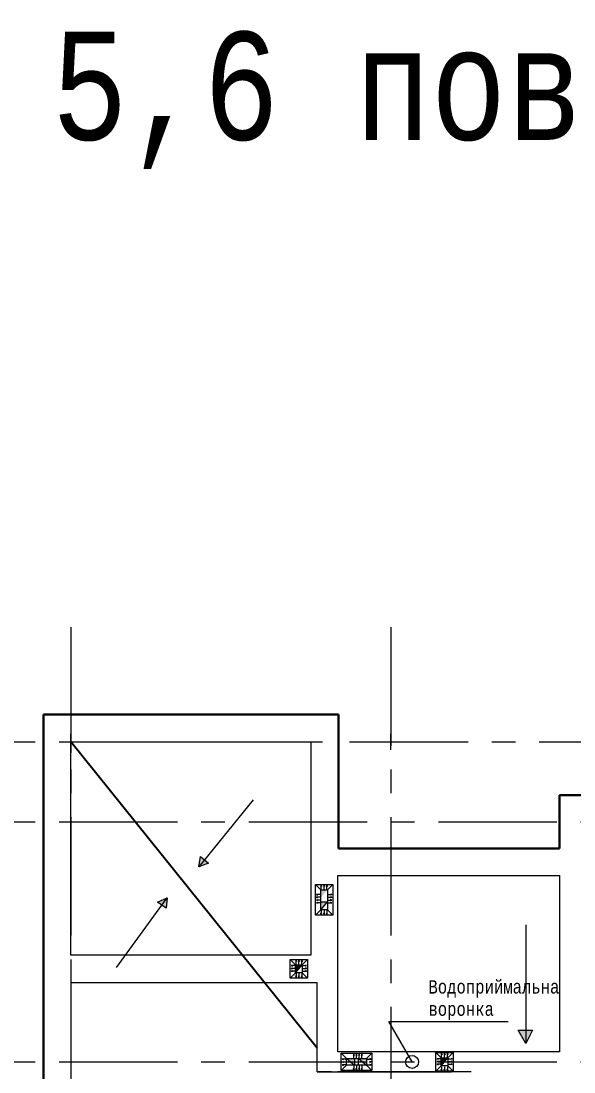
# Model space of a CAD drawing. Header units: millimetres. Extents: x -689206 to 4969298, y -1019800 to 703299.
# Drawn here: x 445349 to 455716, y -55896 to -36200 of the extents above; entities that cross this region are included whole.
import ezdxf

# ---------------------------------------------------------------- set-up
doc = ezdxf.new("R2010")
doc.units = ezdxf.units.MM
doc.linetypes.add('JIS_02_4.0', pattern=[5.5, 4, -1.5])
doc.linetypes.add('осеваяX2', pattern=[101.6, 63.5, -12.7, 12.7, -12.7])
doc.layers.add('кровля', color=211, linetype='Continuous')
doc.layers.add('четотам', color=7, linetype='Continuous')
for name, color, linetype, lineweight in [('РАЗМЕРЫ', 7, 'Continuous', 9), ('сваи', 7, 'JIS_02_4.0', 30), ('стены', 7, 'Continuous', 20)]:
    doc.layers.add(name, color=color, linetype=linetype, lineweight=lineweight)
doc.styles.add('Аннотативный', font='isocteur.ttf', dxfattribs={"width": 0.7, "height": 250})

msp = doc.modelspace()

# ---------------------------------------------------------------- hatches: boundary and pattern name
at = {"layer": 'кровля', "lineweight": 15}
h = msp.add_hatch(color=7, dxfattribs=at)
h.dxf.hatch_style = 1
h.paths.add_polyline_path([(450886, -52572.4), (450909.7, -52580.5), (450909.7, -52572.4)])
h.paths.add_polyline_path([(450886, -52572.4), (450909.7, -52572.4), (450909.7, -52564.2)])
h = msp.add_hatch(color=7, dxfattribs=at)
h.dxf.hatch_style = 1
h.paths.add_polyline_path([(450974.7, -52421.7), (450982.9, -52421.7), (450974.7, -52398.1)])
h.paths.add_polyline_path([(450966.6, -52421.7), (450974.7, -52421.7), (450974.7, -52398.1)])
h = msp.add_hatch(color=7, dxfattribs=at)
h.dxf.hatch_style = 1
h.paths.add_polyline_path([(451030, -52421.7), (451038.1, -52421.7), (451030, -52398.1)])
h.paths.add_polyline_path([(451021.9, -52421.7), (451030, -52421.7), (451030, -52398.1)])
h = msp.add_hatch(color=7, dxfattribs=at)
h.dxf.hatch_style = 1
h.paths.add_polyline_path([(451085.3, -52398.1), (451077.1, -52421.7), (451085.3, -52421.7)])
h.paths.add_polyline_path([(451085.3, -52398.1), (451085.3, -52421.7), (451093.4, -52421.7)])
h = msp.add_hatch(color=7, dxfattribs=at)
h.dxf.hatch_style = 1
h.paths.add_polyline_path([(451150.3, -52572.4), (451150.3, -52580.5), (451174, -52572.4)])
h.paths.add_polyline_path([(451150.3, -52564.2), (451150.3, -52572.4), (451174, -52572.4)])
h = msp.add_hatch(color=7, dxfattribs=at)
h.dxf.hatch_style = 1
h.paths.add_polyline_path([(450886, -52622.2), (450909.7, -52630.3), (450909.7, -52622.2)])
h.paths.add_polyline_path([(450886, -52622.2), (450909.7, -52622.2), (450909.7, -52614)])
h = msp.add_hatch(color=7, dxfattribs=at)
h.dxf.hatch_style = 1
h.paths.add_polyline_path([(450886, -52673.4), (450909.7, -52681.5), (450909.7, -52673.4)])
h.paths.add_polyline_path([(450886, -52673.4), (450909.7, -52673.4), (450909.7, -52665.3)])
h = msp.add_hatch(color=7, dxfattribs=at)
h.dxf.hatch_style = 1
h.paths.add_polyline_path([(450909.7, -52724.7), (450909.7, -52716.5), (450886, -52724.7)])
h.paths.add_polyline_path([(450909.7, -52732.8), (450909.7, -52724.7), (450886, -52724.7)])
h = msp.add_hatch(color=7, dxfattribs=at)
h.dxf.hatch_style = 1
h.paths.add_polyline_path([(451150.3, -52622.2), (451150.3, -52630.3), (451174, -52622.2)])
h.paths.add_polyline_path([(451150.3, -52614), (451150.3, -52622.2), (451174, -52622.2)])
h = msp.add_hatch(color=7, dxfattribs=at)
h.dxf.hatch_style = 1
h.paths.add_polyline_path([(451150.3, -52673.4), (451150.3, -52681.5), (451174, -52673.4)])
h.paths.add_polyline_path([(451150.3, -52665.3), (451150.3, -52673.4), (451174, -52673.4)])
h = msp.add_hatch(color=7, dxfattribs=at)
h.dxf.hatch_style = 1
h.paths.add_polyline_path([(451174, -52724.7), (451150.3, -52716.5), (451150.3, -52724.7)])
h.paths.add_polyline_path([(451174, -52724.7), (451150.3, -52724.7), (451150.3, -52732.8)])
h = msp.add_hatch(color=7, dxfattribs=at)
h.dxf.hatch_style = 1
h.paths.add_polyline_path([(450974.7, -52941.9), (450982.9, -52918.3), (450974.7, -52918.3)])
h.paths.add_polyline_path([(450974.7, -52941.9), (450974.7, -52918.3), (450966.6, -52918.3)])
h = msp.add_hatch(color=7, dxfattribs=at)
h.dxf.hatch_style = 1
h.paths.add_polyline_path([(451030, -52941.9), (451038.1, -52918.3), (451030, -52918.3)])
h.paths.add_polyline_path([(451030, -52941.9), (451030, -52918.3), (451021.9, -52918.3)])
h = msp.add_hatch(color=7, dxfattribs=at)
h.dxf.hatch_style = 1
h.paths.add_polyline_path([(451085.3, -52918.3), (451077.1, -52918.3), (451085.3, -52941.9)])
h.paths.add_polyline_path([(451093.4, -52918.3), (451085.3, -52918.3), (451085.3, -52941.9)])
at = {"layer": 'кровля', "lineweight": 15, "true_color": 0x000000}
h = msp.add_hatch(color=18, dxfattribs=at)
h.dxf.hatch_style = 1
h.paths.add_polyline_path([(450416, -53902.2), (450439.7, -53910.4), (450439.7, -53902.2)])
h.paths.add_polyline_path([(450416, -53902.2), (450439.7, -53902.2), (450439.7, -53894.1)])
h = msp.add_hatch(color=18, dxfattribs=at)
h.dxf.hatch_style = 1
h.paths.add_polyline_path([(450416, -53953.5), (450439.7, -53961.6), (450439.7, -53953.5)])
h.paths.add_polyline_path([(450416, -53953.5), (450439.7, -53953.5), (450439.7, -53945.3)])
h = msp.add_hatch(color=18, dxfattribs=at)
h.dxf.hatch_style = 1
h.paths.add_polyline_path([(450504.7, -53826.5), (450512.9, -53826.5), (450504.7, -53802.8)])
h.paths.add_polyline_path([(450496.6, -53826.5), (450504.7, -53826.5), (450504.7, -53802.8)])
h = msp.add_hatch(color=18, dxfattribs=at)
h.dxf.hatch_style = 1
h.paths.add_polyline_path([(450560, -53826.5), (450568.1, -53826.5), (450560, -53802.8)])
h.paths.add_polyline_path([(450551.9, -53826.5), (450560, -53826.5), (450560, -53802.8)])
h = msp.add_hatch(color=18, dxfattribs=at)
h.dxf.hatch_style = 1
h.paths.add_polyline_path([(450615.3, -53802.8), (450607.1, -53826.5), (450615.3, -53826.5)])
h.paths.add_polyline_path([(450615.3, -53802.8), (450615.3, -53826.5), (450623.4, -53826.5)])
h = msp.add_hatch(color=18, dxfattribs=at)
h.dxf.hatch_style = 1
h.paths.add_polyline_path([(450680.3, -53902.2), (450680.3, -53910.4), (450704, -53902.2)])
h.paths.add_polyline_path([(450680.3, -53894.1), (450680.3, -53902.2), (450704, -53902.2)])
h = msp.add_hatch(color=18, dxfattribs=at)
h.dxf.hatch_style = 1
h.paths.add_polyline_path([(450680.3, -53953.5), (450680.3, -53961.6), (450704, -53953.5)])
h.paths.add_polyline_path([(450680.3, -53945.3), (450680.3, -53953.5), (450704, -53953.5)])
h = msp.add_hatch(color=18, dxfattribs=at)
h.dxf.hatch_style = 1
h.paths.add_polyline_path([(450439.7, -54004.7), (450439.7, -53996.6), (450416, -54004.7)])
h.paths.add_polyline_path([(450439.7, -54012.9), (450439.7, -54004.7), (450416, -54004.7)])
h = msp.add_hatch(color=18, dxfattribs=at)
h.dxf.hatch_style = 1
h.paths.add_polyline_path([(450504.7, -54120.5), (450512.9, -54096.9), (450504.7, -54096.9)])
h.paths.add_polyline_path([(450504.7, -54120.5), (450504.7, -54096.9), (450496.6, -54096.9)])
h = msp.add_hatch(color=18, dxfattribs=at)
h.dxf.hatch_style = 1
h.paths.add_polyline_path([(450560, -54120.5), (450568.1, -54096.9), (450560, -54096.9)])
h.paths.add_polyline_path([(450560, -54120.5), (450560, -54096.9), (450551.9, -54096.9)])
h = msp.add_hatch(color=18, dxfattribs=at)
h.dxf.hatch_style = 1
h.paths.add_polyline_path([(450615.3, -54096.9), (450607.1, -54096.9), (450615.3, -54120.5)])
h.paths.add_polyline_path([(450623.4, -54096.9), (450615.3, -54096.9), (450615.3, -54120.5)])
h = msp.add_hatch(color=18, dxfattribs=at)
h.dxf.hatch_style = 1
h.paths.add_polyline_path([(450704, -54004.7), (450680.3, -53996.6), (450680.3, -54004.7)])
h.paths.add_polyline_path([(450704, -54004.7), (450680.3, -54004.7), (450680.3, -54012.9)])
at = {"layer": 'кровля', "lineweight": 15}
h = msp.add_hatch(color=7, dxfattribs=at)
h.dxf.hatch_style = 1
h.paths.add_polyline_path([(451368.1, -55652.5), (451391.7, -55660.6), (451391.7, -55652.5)])
h.paths.add_polyline_path([(451368.1, -55652.5), (451391.7, -55652.5), (451391.7, -55644.3)])
h = msp.add_hatch(color=7, dxfattribs=at)
h.dxf.hatch_style = 1
h.paths.add_polyline_path([(451368.1, -55707.8), (451391.7, -55715.9), (451391.7, -55707.8)])
h.paths.add_polyline_path([(451368.1, -55707.8), (451391.7, -55707.8), (451391.7, -55699.6)])
h = msp.add_hatch(color=7, dxfattribs=at)
h.dxf.hatch_style = 1
h.paths.add_polyline_path([(451585.3, -55587.4), (451593.5, -55587.4), (451585.3, -55563.8)])
h.paths.add_polyline_path([(451577.2, -55587.4), (451585.3, -55587.4), (451585.3, -55563.8)])
h = msp.add_hatch(color=7, dxfattribs=at)
h.dxf.hatch_style = 1
h.paths.add_polyline_path([(451636.6, -55563.8), (451628.5, -55587.4), (451636.6, -55587.4)])
h.paths.add_polyline_path([(451636.6, -55563.8), (451636.6, -55587.4), (451644.7, -55587.4)])
h = msp.add_hatch(color=7, dxfattribs=at)
h.dxf.hatch_style = 1
h.paths.add_polyline_path([(451687.8, -55563.8), (451679.7, -55587.4), (451687.8, -55587.4)])
h.paths.add_polyline_path([(451687.8, -55563.8), (451687.8, -55587.4), (451696, -55587.4)])
h = msp.add_hatch(color=7, dxfattribs=at)
h.dxf.hatch_style = 1
h.paths.add_polyline_path([(451737.6, -55563.8), (451729.5, -55587.4), (451737.6, -55587.4)])
h.paths.add_polyline_path([(451737.6, -55563.8), (451737.6, -55587.4), (451745.8, -55587.4)])
h = msp.add_hatch(color=7, dxfattribs=at)
h.dxf.hatch_style = 1
h.paths.add_polyline_path([(451888.3, -55652.5), (451888.3, -55660.6), (451911.9, -55652.5)])
h.paths.add_polyline_path([(451888.3, -55644.3), (451888.3, -55652.5), (451911.9, -55652.5)])
h = msp.add_hatch(color=7, dxfattribs=at)
h.dxf.hatch_style = 1
h.paths.add_polyline_path([(451888.3, -55707.8), (451888.3, -55715.9), (451911.9, -55707.8)])
h.paths.add_polyline_path([(451888.3, -55699.6), (451888.3, -55707.8), (451911.9, -55707.8)])
at = {"layer": 'кровля', "lineweight": 15, "true_color": 0x000000}
h = msp.add_hatch(color=18, dxfattribs=at)
h.dxf.hatch_style = 1
h.paths.add_polyline_path([(453146, -55648.3), (453169.7, -55656.5), (453169.7, -55648.3)])
h.paths.add_polyline_path([(453146, -55648.3), (453169.7, -55648.3), (453169.7, -55640.2)])
h = msp.add_hatch(color=18, dxfattribs=at)
h.dxf.hatch_style = 1
h.paths.add_polyline_path([(453146, -55699.6), (453169.7, -55707.7), (453169.7, -55699.6)])
h.paths.add_polyline_path([(453146, -55699.6), (453169.7, -55699.6), (453169.7, -55691.4)])
h = msp.add_hatch(color=18, dxfattribs=at)
h.dxf.hatch_style = 1
h.paths.add_polyline_path([(453234.7, -55572.6), (453242.9, -55572.6), (453234.7, -55548.9)])
h.paths.add_polyline_path([(453226.6, -55572.6), (453234.7, -55572.6), (453234.7, -55548.9)])
h = msp.add_hatch(color=18, dxfattribs=at)
h.dxf.hatch_style = 1
h.paths.add_polyline_path([(453290, -55572.6), (453298.1, -55572.6), (453290, -55548.9)])
h.paths.add_polyline_path([(453281.9, -55572.6), (453290, -55572.6), (453290, -55548.9)])
h = msp.add_hatch(color=18, dxfattribs=at)
h.dxf.hatch_style = 1
h.paths.add_polyline_path([(453345.3, -55548.9), (453337.1, -55572.6), (453345.3, -55572.6)])
h.paths.add_polyline_path([(453345.3, -55548.9), (453345.3, -55572.6), (453353.4, -55572.6)])
h = msp.add_hatch(color=18, dxfattribs=at)
h.dxf.hatch_style = 1
h.paths.add_polyline_path([(453410.3, -55648.3), (453410.3, -55656.5), (453434, -55648.3)])
h.paths.add_polyline_path([(453410.3, -55640.2), (453410.3, -55648.3), (453434, -55648.3)])
h = msp.add_hatch(color=18, dxfattribs=at)
h.dxf.hatch_style = 1
h.paths.add_polyline_path([(453410.3, -55699.6), (453410.3, -55707.7), (453434, -55699.6)])
h.paths.add_polyline_path([(453410.3, -55691.4), (453410.3, -55699.6), (453434, -55699.6)])
at = {"layer": 'кровля', "lineweight": 15}
h = msp.add_hatch(color=7, dxfattribs=at)
h.dxf.hatch_style = 1
h.paths.add_polyline_path([(451391.7, -55763.1), (451391.7, -55754.9), (451368.1, -55763.1)])
h.paths.add_polyline_path([(451391.7, -55771.2), (451391.7, -55763.1), (451368.1, -55763.1)])
h = msp.add_hatch(color=7, dxfattribs=at)
h.dxf.hatch_style = 1
h.paths.add_polyline_path([(451585.3, -55851.7), (451593.5, -55828.1), (451585.3, -55828.1)])
h.paths.add_polyline_path([(451585.3, -55851.7), (451585.3, -55828.1), (451577.2, -55828.1)])
h = msp.add_hatch(color=7, dxfattribs=at)
h.dxf.hatch_style = 1
h.paths.add_polyline_path([(451636.6, -55828.1), (451628.5, -55828.1), (451636.6, -55851.7)])
h.paths.add_polyline_path([(451644.7, -55828.1), (451636.6, -55828.1), (451636.6, -55851.7)])
h = msp.add_hatch(color=7, dxfattribs=at)
h.dxf.hatch_style = 1
h.paths.add_polyline_path([(451687.8, -55828.1), (451679.7, -55828.1), (451687.8, -55851.7)])
h.paths.add_polyline_path([(451696, -55828.1), (451687.8, -55828.1), (451687.8, -55851.7)])
h = msp.add_hatch(color=7, dxfattribs=at)
h.dxf.hatch_style = 1
h.paths.add_polyline_path([(451737.6, -55828.1), (451729.5, -55828.1), (451737.6, -55851.7)])
h.paths.add_polyline_path([(451745.8, -55828.1), (451737.6, -55828.1), (451737.6, -55851.7)])
h = msp.add_hatch(color=7, dxfattribs=at)
h.dxf.hatch_style = 1
h.paths.add_polyline_path([(451911.9, -55763.1), (451888.3, -55754.9), (451888.3, -55763.1)])
h.paths.add_polyline_path([(451911.9, -55763.1), (451888.3, -55763.1), (451888.3, -55771.2)])
at = {"layer": 'кровля', "lineweight": 15, "true_color": 0x000000}
h = msp.add_hatch(color=18, dxfattribs=at)
h.dxf.hatch_style = 1
h.paths.add_polyline_path([(453169.7, -55750.8), (453169.7, -55742.7), (453146, -55750.8)])
h.paths.add_polyline_path([(453169.7, -55759), (453169.7, -55750.8), (453146, -55750.8)])
h = msp.add_hatch(color=18, dxfattribs=at)
h.dxf.hatch_style = 1
h.paths.add_polyline_path([(453234.7, -55866.6), (453242.9, -55843), (453234.7, -55843)])
h.paths.add_polyline_path([(453234.7, -55866.6), (453234.7, -55843), (453226.6, -55843)])
h = msp.add_hatch(color=18, dxfattribs=at)
h.dxf.hatch_style = 1
h.paths.add_polyline_path([(453290, -55866.6), (453298.1, -55843), (453290, -55843)])
h.paths.add_polyline_path([(453290, -55866.6), (453290, -55843), (453281.9, -55843)])
h = msp.add_hatch(color=18, dxfattribs=at)
h.dxf.hatch_style = 1
h.paths.add_polyline_path([(453345.3, -55843), (453337.1, -55843), (453345.3, -55866.6)])
h.paths.add_polyline_path([(453353.4, -55843), (453345.3, -55843), (453345.3, -55866.6)])
h = msp.add_hatch(color=18, dxfattribs=at)
h.dxf.hatch_style = 1
h.paths.add_polyline_path([(453434, -55750.8), (453410.3, -55742.7), (453410.3, -55750.8)])
h.paths.add_polyline_path([(453434, -55750.8), (453410.3, -55750.8), (453410.3, -55759)])
at = {"layer": 'РАЗМЕРЫ', "lineweight": 20, "ltscale": 150}
h = msp.add_hatch(color=256, dxfattribs=at)
h.dxf.hatch_style = 1
h.paths.add_polyline_path([(451092.5, -52483.1), (450967.5, -52483.1), (450967.5, -52633.1)])
h.paths.add_polyline_path([(451092.5, -52706.9), (450967.5, -52706.9), (450967.5, -52856.9)])
h = msp.add_hatch(color=256, dxfattribs=at)
h.dxf.hatch_style = 1
h.paths.add_polyline_path([(450622.5, -53886.7), (450497.5, -53886.7), (450497.5, -54036.7)])
h = msp.add_hatch(color=256, dxfattribs=at)
h.dxf.hatch_style = 1
h.paths.add_polyline_path([(451826.9, -55770.3), (451826.9, -55645.3), (451676.9, -55645.3)])
h.paths.add_polyline_path([(451603.1, -55770.3), (451603.1, -55645.3), (451453.1, -55645.3)])
h = msp.add_hatch(color=256, dxfattribs=at)
h.dxf.hatch_style = 1
h.paths.add_polyline_path([(453352.5, -55632.8), (453227.5, -55632.8), (453227.5, -55782.8)])
at = {"layer": 'сваи', "linetype": 'ByBlock', "lineweight": 20, "ltscale": 35}
h = msp.add_hatch(color=256, dxfattribs=at)
h.dxf.hatch_style = 1
h.paths.add_polyline_path([(469973.5, -51979.7), (469896, -52043.1), (470080, -52110)])
h.paths.add_polyline_path([(470048.8, -51918.2), (469973.5, -51979.7), (470080, -52110)])
h.paths.add_polyline_path([(470710.9, -52781), (470710.9, -52975.3), (470795.1, -52926.7)])
h.paths.add_polyline_path([(470881.8, -52876.6), (470710.9, -52781), (470795.1, -52926.7)])
h.paths.add_polyline_path([(463730, -56080), (463730, -56329), (463873.7, -56329)])
h.paths.add_polyline_path([(463730, -56080), (463600, -56329), (463730, -56329)])
h.paths.add_polyline_path([(463730, -55111), (463586.3, -55111), (463730, -55360)])
h.paths.add_polyline_path([(463860, -55111), (463730, -55111), (463730, -55360)])
h.paths.add_polyline_path([(460090, -55061), (459960, -55061), (459960, -55310)])
h.paths.add_polyline_path([(459960, -55061), (459816.3, -55061), (459960, -55310)])
h.paths.add_polyline_path([(459960, -56080), (459830, -56329), (459960, -56329)])
h.paths.add_polyline_path([(459960, -56080), (459960, -56329), (460103.7, -56329)])
h.paths.add_polyline_path([(454800, -56080), (454800, -56329), (454943.7, -56329)])
h.paths.add_polyline_path([(454800, -56080), (454670, -56329), (454800, -56329)])
h.paths.add_polyline_path([(454810, -55111), (454666.3, -55111), (454810, -55360)])
h.paths.add_polyline_path([(454940, -55111), (454810, -55111), (454810, -55360)])
h.paths.add_polyline_path([(448090.4, -52634), (447910.3, -52710.9), (447991.2, -52769.9)])
h.paths.add_polyline_path([(448090.4, -52634), (447991.2, -52769.9), (448069.7, -52827.2)])
h.paths.add_polyline_path([(448711.3, -51856.5), (448680.1, -52048.2), (448786.6, -51917.9)])
h.paths.add_polyline_path([(448786.6, -51917.9), (448680.1, -52048.2), (448864.1, -51981.3)])

# ---------------------------------------------------------------- linework, layer by layer
at = {"layer": 'кровля', "color": 7, "lineweight": 15}
for p, q in [((450967.5, -52483.1), (450867.5, -52383.1)), ((451092.5, -52483.1), (451192.5, -52383.1)), ((450886, -52572.4), (450909.7, -52564.2)), ((450956, -52572.4), (450886, -52572.4)), ((450886, -52572.4), (450909.7, -52580.5)), ((450909.7, -52564.2), (450909.7, -52572.4)), ((450909.7, -52580.5), (450909.7, -52572.4)), ((450974.7, -52398.1), (450966.6, -52421.7)), ((450966.6, -52421.7), (450974.7, -52421.7)), ((450974.7, -52468.1), (450974.7, -52398.1)), ((450974.7, -52398.1), (450982.9, -52421.7)), ((450982.9, -52421.7), (450974.7, -52421.7)), ((451030, -52398.1), (451021.9, -52421.7)), ((451021.9, -52421.7), (451030, -52421.7)), ((451030, -52468.1), (451030, -52398.1)), ((451030, -52398.1), (451038.1, -52421.7)), ((451038.1, -52421.7), (451030, -52421.7)), ((451085.3, -52398.1), (451077.1, -52421.7)), ((451077.1, -52421.7), (451085.3, -52421.7)), ((451085.3, -52468.1), (451085.3, -52398.1)), ((451085.3, -52398.1), (451093.4, -52421.7)), ((451093.4, -52421.7), (451085.3, -52421.7)), ((451104, -52572.4), (451174, -52572.4)), ((451174, -52572.4), (451150.3, -52564.2)), ((451150.3, -52564.2), (451150.3, -52572.4)), ((451174, -52572.4), (451150.3, -52580.5)), ((451150.3, -52580.5), (451150.3, -52572.4)), ((450886, -52622.2), (450909.7, -52614)), ((450956, -52622.2), (450886, -52622.2)), ((450886, -52622.2), (450909.7, -52630.3)), ((450886, -52673.4), (450909.7, -52665.3)), ((450956, -52673.4), (450886, -52673.4)), ((450886, -52673.4), (450909.7, -52681.5)), ((450886, -52724.7), (450909.7, -52716.5)), ((450956, -52724.7), (450886, -52724.7)), ((450886, -52724.7), (450909.7, -52732.8)), ((450909.7, -52614), (450909.7, -52622.2)), ((450909.7, -52630.3), (450909.7, -52622.2)), ((450909.7, -52665.3), (450909.7, -52673.4)), ((450909.7, -52681.5), (450909.7, -52673.4)), ((450909.7, -52716.5), (450909.7, -52724.7)), ((450909.7, -52732.8), (450909.7, -52724.7)), ((451104, -52622.2), (451174, -52622.2)), ((451104, -52673.4), (451174, -52673.4)), ((451104, -52724.7), (451174, -52724.7)), ((451174, -52622.2), (451150.3, -52614)), ((451150.3, -52614), (451150.3, -52622.2)), ((451174, -52622.2), (451150.3, -52630.3)), ((451150.3, -52630.3), (451150.3, -52622.2)), ((451174, -52673.4), (451150.3, -52665.3)), ((451150.3, -52665.3), (451150.3, -52673.4)), ((451174, -52673.4), (451150.3, -52681.5)), ((451150.3, -52681.5), (451150.3, -52673.4)), ((451174, -52724.7), (451150.3, -52716.5)), ((451150.3, -52716.5), (451150.3, -52724.7)), ((451174, -52724.7), (451150.3, -52732.8)), ((451150.3, -52732.8), (451150.3, -52724.7)), ((450967.5, -52856.9), (450867.5, -52956.9)), ((450974.7, -52941.9), (450966.6, -52918.3)), ((450966.6, -52918.3), (450974.7, -52918.3)), ((450974.7, -52871.9), (450974.7, -52941.9)), ((450974.7, -52941.9), (450982.9, -52918.3)), ((450982.9, -52918.3), (450974.7, -52918.3)), ((451030, -52941.9), (451021.9, -52918.3)), ((451021.9, -52918.3), (451030, -52918.3)), ((451030, -52871.9), (451030, -52941.9)), ((451030, -52941.9), (451038.1, -52918.3)), ((451038.1, -52918.3), (451030, -52918.3)), ((451085.3, -52941.9), (451077.1, -52918.3)), ((451077.1, -52918.3), (451085.3, -52918.3)), ((451085.3, -52871.9), (451085.3, -52941.9)), ((451085.3, -52941.9), (451093.4, -52918.3)), ((451093.4, -52918.3), (451085.3, -52918.3)), ((451092.5, -52856.9), (451192.5, -52956.9)), ((451453.1, -55645.3), (451353.1, -55545.3)), ((451368.1, -55652.5), (451391.7, -55644.3)), ((451438.1, -55652.5), (451368.1, -55652.5)), ((451368.1, -55652.5), (451391.7, -55660.6)), ((451368.1, -55707.8), (451391.7, -55699.6)), ((451368.1, -55707.8), (451391.7, -55715.9)), ((451391.7, -55644.3), (451391.7, -55652.5)), ((451391.7, -55660.6), (451391.7, -55652.5)), ((451391.7, -55699.6), (451391.7, -55707.8)), ((451391.7, -55715.9), (451391.7, -55707.8)), ((451585.3, -55563.8), (451577.2, -55587.4)), ((451577.2, -55587.4), (451585.3, -55587.4)), ((451585.3, -55633.8), (451585.3, -55563.8)), ((451585.3, -55563.8), (451593.5, -55587.4)), ((451593.5, -55587.4), (451585.3, -55587.4)), ((451636.6, -55563.8), (451628.5, -55587.4)), ((451628.5, -55587.4), (451636.6, -55587.4)), ((451636.6, -55633.8), (451636.6, -55563.8)), ((451636.6, -55563.8), (451644.7, -55587.4)), ((451644.7, -55587.4), (451636.6, -55587.4)), ((451687.8, -55563.8), (451679.7, -55587.4)), ((451679.7, -55587.4), (451687.8, -55587.4)), ((451687.8, -55633.8), (451687.8, -55563.8)), ((451687.8, -55563.8), (451696, -55587.4)), ((451696, -55587.4), (451687.8, -55587.4)), ((451737.6, -55563.8), (451729.5, -55587.4)), ((451729.5, -55587.4), (451737.6, -55587.4)), ((451737.6, -55633.8), (451737.6, -55563.8)), ((451737.6, -55563.8), (451745.8, -55587.4)), ((451745.8, -55587.4), (451737.6, -55587.4)), ((451826.9, -55645.3), (451926.9, -55545.3)), ((451841.9, -55652.5), (451911.9, -55652.5)), ((451911.9, -55652.5), (451888.3, -55644.3)), ((451888.3, -55644.3), (451888.3, -55652.5)), ((451911.9, -55652.5), (451888.3, -55660.6)), ((451888.3, -55660.6), (451888.3, -55652.5)), ((451911.9, -55707.8), (451888.3, -55699.6)), ((451888.3, -55699.6), (451888.3, -55707.8)), ((451911.9, -55707.8), (451888.3, -55715.9)), ((451888.3, -55715.9), (451888.3, -55707.8)), ((451453.1, -55770.3), (451353.1, -55870.3)), ((451368.1, -55763.1), (451391.7, -55754.9)), ((451438.1, -55763.1), (451368.1, -55763.1)), ((451368.1, -55763.1), (451391.7, -55771.2)), ((451391.7, -55754.9), (451391.7, -55763.1)), ((451391.7, -55771.2), (451391.7, -55763.1)), ((451585.3, -55851.7), (451577.2, -55828.1)), ((451577.2, -55828.1), (451585.3, -55828.1)), ((451585.3, -55781.7), (451585.3, -55851.7)), ((451585.3, -55851.7), (451593.5, -55828.1)), ((451593.5, -55828.1), (451585.3, -55828.1)), ((451636.6, -55851.7), (451628.5, -55828.1)), ((451628.5, -55828.1), (451636.6, -55828.1)), ((451636.6, -55781.7), (451636.6, -55851.7)), ((451636.6, -55851.7), (451644.7, -55828.1)), ((451644.7, -55828.1), (451636.6, -55828.1)), ((451687.8, -55851.7), (451679.7, -55828.1)), ((451679.7, -55828.1), (451687.8, -55828.1)), ((451687.8, -55781.7), (451687.8, -55851.7)), ((451687.8, -55851.7), (451696, -55828.1)), ((451696, -55828.1), (451687.8, -55828.1)), ((451737.6, -55851.7), (451729.5, -55828.1)), ((451729.5, -55828.1), (451737.6, -55828.1)), ((451737.6, -55781.7), (451737.6, -55851.7)), ((451737.6, -55851.7), (451745.8, -55828.1)), ((451745.8, -55828.1), (451737.6, -55828.1)), ((451826.9, -55770.3), (451926.9, -55870.3)), ((451841.9, -55763.1), (451911.9, -55763.1)), ((451911.9, -55763.1), (451888.3, -55754.9)), ((451888.3, -55754.9), (451888.3, -55763.1)), ((451911.9, -55763.1), (451888.3, -55771.2)), ((451888.3, -55771.2), (451888.3, -55763.1))]:
    msp.add_line(p, q, dxfattribs=at)
at = {"layer": 'кровля', "color": 18, "lineweight": 15, "true_color": 0x000000}
for p, q in [((450497.5, -53886.7), (450397.5, -53786.7)), ((450416, -53902.2), (450439.7, -53894.1)), ((450486, -53902.2), (450416, -53902.2)), ((450416, -53902.2), (450439.7, -53910.4)), ((450416, -53953.5), (450439.7, -53945.3)), ((450486, -53953.5), (450416, -53953.5)), ((450416, -53953.5), (450439.7, -53961.6)), ((450439.7, -53894.1), (450439.7, -53902.2)), ((450439.7, -53910.4), (450439.7, -53902.2)), ((450439.7, -53945.3), (450439.7, -53953.5)), ((450439.7, -53961.6), (450439.7, -53953.5)), ((450504.7, -53802.8), (450496.6, -53826.5)), ((450496.6, -53826.5), (450504.7, -53826.5)), ((450504.7, -53872.8), (450504.7, -53802.8)), ((450504.7, -53802.8), (450512.9, -53826.5)), ((450512.9, -53826.5), (450504.7, -53826.5)), ((450560, -53802.8), (450551.9, -53826.5)), ((450551.9, -53826.5), (450560, -53826.5)), ((450560, -53872.8), (450560, -53802.8)), ((450560, -53802.8), (450568.1, -53826.5)), ((450568.1, -53826.5), (450560, -53826.5)), ((450615.3, -53802.8), (450607.1, -53826.5)), ((450607.1, -53826.5), (450615.3, -53826.5)), ((450615.3, -53872.8), (450615.3, -53802.8)), ((450615.3, -53802.8), (450623.4, -53826.5)), ((450623.4, -53826.5), (450615.3, -53826.5)), ((450622.5, -53886.7), (450722.5, -53786.7)), ((450634, -53902.2), (450704, -53902.2)), ((450634, -53953.5), (450704, -53953.5)), ((450704, -53902.2), (450680.3, -53894.1)), ((450680.3, -53894.1), (450680.3, -53902.2)), ((450704, -53902.2), (450680.3, -53910.4)), ((450680.3, -53910.4), (450680.3, -53902.2)), ((450704, -53953.5), (450680.3, -53945.3)), ((450680.3, -53945.3), (450680.3, -53953.5)), ((450704, -53953.5), (450680.3, -53961.6)), ((450680.3, -53961.6), (450680.3, -53953.5)), ((450497.5, -54036.7), (450397.5, -54136.7)), ((450416, -54004.7), (450439.7, -53996.6)), ((450486, -54004.7), (450416, -54004.7)), ((450416, -54004.7), (450439.7, -54012.9)), ((450439.7, -53996.6), (450439.7, -54004.7)), ((450439.7, -54012.9), (450439.7, -54004.7)), ((450504.7, -54120.5), (450496.6, -54096.9)), ((450496.6, -54096.9), (450504.7, -54096.9)), ((450504.7, -54050.5), (450504.7, -54120.5)), ((450504.7, -54120.5), (450512.9, -54096.9)), ((450512.9, -54096.9), (450504.7, -54096.9)), ((450560, -54120.5), (450551.9, -54096.9)), ((450551.9, -54096.9), (450560, -54096.9)), ((450560, -54050.5), (450560, -54120.5)), ((450560, -54120.5), (450568.1, -54096.9)), ((450568.1, -54096.9), (450560, -54096.9)), ((450615.3, -54120.5), (450607.1, -54096.9)), ((450607.1, -54096.9), (450615.3, -54096.9)), ((450615.3, -54050.5), (450615.3, -54120.5)), ((450615.3, -54120.5), (450623.4, -54096.9)), ((450623.4, -54096.9), (450615.3, -54096.9)), ((450622.5, -54036.7), (450722.5, -54136.7)), ((450634, -54004.7), (450704, -54004.7)), ((450704, -54004.7), (450680.3, -53996.6)), ((450680.3, -53996.6), (450680.3, -54004.7)), ((450704, -54004.7), (450680.3, -54012.9)), ((450680.3, -54012.9), (450680.3, -54004.7)), ((453227.5, -55632.8), (453127.5, -55532.8)), ((453352.5, -55632.8), (453452.5, -55532.8)), ((453146, -55648.3), (453169.7, -55640.2)), ((453216, -55648.3), (453146, -55648.3)), ((453146, -55648.3), (453169.7, -55656.5)), ((453146, -55699.6), (453169.7, -55691.4)), ((453216, -55699.6), (453146, -55699.6)), ((453146, -55699.6), (453169.7, -55707.7)), ((453169.7, -55640.2), (453169.7, -55648.3)), ((453169.7, -55656.5), (453169.7, -55648.3)), ((453169.7, -55691.4), (453169.7, -55699.6)), ((453169.7, -55707.7), (453169.7, -55699.6)), ((453234.7, -55548.9), (453226.6, -55572.6)), ((453226.6, -55572.6), (453234.7, -55572.6)), ((453234.7, -55618.9), (453234.7, -55548.9)), ((453234.7, -55548.9), (453242.9, -55572.6)), ((453242.9, -55572.6), (453234.7, -55572.6)), ((453290, -55548.9), (453281.9, -55572.6)), ((453281.9, -55572.6), (453290, -55572.6)), ((453290, -55618.9), (453290, -55548.9)), ((453290, -55548.9), (453298.1, -55572.6)), ((453298.1, -55572.6), (453290, -55572.6)), ((453345.3, -55548.9), (453337.1, -55572.6)), ((453337.1, -55572.6), (453345.3, -55572.6)), ((453345.3, -55618.9), (453345.3, -55548.9)), ((453345.3, -55548.9), (453353.4, -55572.6)), ((453353.4, -55572.6), (453345.3, -55572.6)), ((453364, -55648.3), (453434, -55648.3)), ((453364, -55699.6), (453434, -55699.6)), ((453434, -55648.3), (453410.3, -55640.2)), ((453410.3, -55640.2), (453410.3, -55648.3)), ((453434, -55648.3), (453410.3, -55656.5)), ((453410.3, -55656.5), (453410.3, -55648.3)), ((453434, -55699.6), (453410.3, -55691.4)), ((453410.3, -55691.4), (453410.3, -55699.6)), ((453434, -55699.6), (453410.3, -55707.7)), ((453410.3, -55707.7), (453410.3, -55699.6)), ((453227.5, -55782.8), (453127.5, -55882.8)), ((453146, -55750.8), (453169.7, -55742.7)), ((453216, -55750.8), (453146, -55750.8)), ((453146, -55750.8), (453169.7, -55759)), ((453169.7, -55742.7), (453169.7, -55750.8)), ((453169.7, -55759), (453169.7, -55750.8)), ((453234.7, -55866.6), (453226.6, -55843)), ((453226.6, -55843), (453234.7, -55843)), ((453234.7, -55796.6), (453234.7, -55866.6)), ((453234.7, -55866.6), (453242.9, -55843)), ((453242.9, -55843), (453234.7, -55843)), ((453290, -55866.6), (453281.9, -55843)), ((453281.9, -55843), (453290, -55843)), ((453290, -55796.6), (453290, -55866.6)), ((453290, -55866.6), (453298.1, -55843)), ((453298.1, -55843), (453290, -55843)), ((453345.3, -55866.6), (453337.1, -55843)), ((453337.1, -55843), (453345.3, -55843)), ((453345.3, -55796.6), (453345.3, -55866.6)), ((453345.3, -55866.6), (453353.4, -55843)), ((453353.4, -55843), (453345.3, -55843)), ((453352.5, -55782.8), (453452.5, -55882.8)), ((453364, -55750.8), (453434, -55750.8)), ((453434, -55750.8), (453410.3, -55742.7)), ((453410.3, -55742.7), (453410.3, -55750.8)), ((453434, -55750.8), (453410.3, -55759)), ((453410.3, -55759), (453410.3, -55750.8))]:
    msp.add_line(p, q, dxfattribs=at)
at = {"layer": 'кровля', "color": 7, "lineweight": 15}
for points in [[(450867.5, -52383.1), (451192.5, -52383.1), (451192.5, -52956.9), (450867.5, -52956.9)], [(450967.5, -52483.1), (451092.5, -52483.1), (451092.5, -52856.9), (450967.5, -52856.9)], [(451926.9, -55545.3), (451926.9, -55870.3), (451353.1, -55870.3), (451353.1, -55545.3)], [(451826.9, -55645.3), (451826.9, -55770.3), (451453.1, -55770.3), (451453.1, -55645.3)]]:
    msp.add_lwpolyline(points, close=True, dxfattribs=at)
at = {"layer": 'кровля', "color": 18, "lineweight": 15, "true_color": 0x000000}
for points in [[(450397.5, -53786.7), (450722.5, -53786.7), (450722.5, -54136.7), (450397.5, -54136.7)], [(450497.5, -53886.7), (450622.5, -53886.7), (450622.5, -54036.7), (450497.5, -54036.7)], [(453127.5, -55532.8), (453452.5, -55532.8), (453452.5, -55882.8), (453127.5, -55882.8)], [(453227.5, -55632.8), (453352.5, -55632.8), (453352.5, -55782.8), (453227.5, -55782.8)]]:
    msp.add_lwpolyline(points, close=True, dxfattribs=at)
at = {"layer": 'РАЗМЕРЫ', "linetype": 'ByBlock', "lineweight": 20}
msp.add_line((446281.1, -49705.8), (450781.1, -49705.8), dxfattribs=at)
at = {"layer": 'РАЗМЕРЫ', "lineweight": 25, "ltscale": 150}
msp.add_line((450901.1, -55450), (446281.1, -49705.8), dxfattribs=at)
at = {"layer": 'РАЗМЕРЫ', "lineweight": 20, "ltscale": 150}
for p, q in [((452680, -55707.8), (452241.8, -54948.8)), ((452241.8, -54948.8), (454478.9, -54948.8))]:
    msp.add_line(p, q, dxfattribs=at)
msp.add_circle((452680, -55707.8), 122, dxfattribs=at)
at = {"layer": 'сваи', "lineweight": 20, "ltscale": 15000}
for p, q in [((449702.8, -50796.4), (448680.1, -52048.2)), ((448680.1, -52048.2), (448711.3, -51856.5)), ((448864.1, -51981.3), (448680.1, -52048.2)), ((448711.3, -51856.5), (448786.6, -51917.9)), ((448786.6, -51917.9), (448864.1, -51981.3)), ((447137.3, -53939.6), (448090.4, -52634)), ((447910.3, -52710.9), (448090.4, -52634)), ((447991.2, -52769.9), (447910.3, -52710.9)), ((448069.7, -52827.2), (447991.2, -52769.9)), ((448090.4, -52634), (448069.7, -52827.2)), ((454810, -53140), (454810, -55360)), ((454810, -55360), (454666.3, -55111)), ((454666.3, -55111), (454940, -55111)), ((454940, -55111), (454810, -55360))]:
    msp.add_line(p, q, dxfattribs=at)
at = {"layer": 'стены', "linetype": 'осеваяX2', "lineweight": 18, "ltscale": 35}
for p, q in [((446281.1, -47562.3), (446281.1, -49855.8)), ((446281.1, -47562.3), (446281.1, -92651.7)), ((452281.1, -47562.3), (452281.1, -92651.7)), ((428281.1, -49705.8), (450999.1, -49705.8)), ((451509.1, -49707.8), (494281.1, -49707.8)), ((428281.1, -51205.8), (494281.1, -51205.8)), ((428281.1, -55707.8), (494281.1, -55707.8))]:
    msp.add_line(p, q, dxfattribs=at)
at = {"layer": 'стены', "lineweight": 30}
for p, q in [((445771.1, -54447.9), (445771.1, -49197.8)), ((445771.1, -49197.8), (451299.1, -49197.8)), ((451299.1, -49197.8), (451299.1, -51705.8)), ((455441.1, -50705.8), (463271.1, -50705.8)), ((455441.1, -50705.8), (455441.1, -51705.8)), ((451299.1, -51705.8), (455441.1, -51705.8)), ((445771.1, -56465.3), (445771.1, -54447.9))]:
    msp.add_line(p, q, dxfattribs=at)
at = {"layer": 'стены'}
for p, q in [((446281.1, -49855.8), (446281.1, -49555.8)), ((452281.1, -49855.8), (452281.1, -49555.8)), ((446281.1, -49705.8), (446281.1, -49916.8)), ((452131.1, -49705.8), (452431.1, -49705.8)), ((451171.1, -55895.8), (450919.1, -55895.8))]:
    msp.add_line(p, q, dxfattribs=at)
at = {"layer": 'стены', "lineweight": 20}
for p, q in [((446281.1, -53705.8), (446281.1, -49705.8)), ((450781.1, -49705.8), (450781.1, -53705.8)), ((451291.1, -55515.8), (451291.1, -52215.8)), ((451291.1, -52215.8), (455441.1, -52215.8)), ((455441.1, -52215.8), (455441.1, -55515.8)), ((450781.1, -53705.8), (446281.1, -53705.8)), ((446281.1, -54215.8), (450901.1, -54215.8)), ((446281.1, -54215.8), (446281.1, -56540.8)), ((450901.1, -55895.8), (450901.1, -54215.8)), ((455441.1, -55515.8), (451291.1, -55515.8)), ((450901.1, -55895.8), (453419.1, -55895.8)), ((453791.1, -55895.8), (451291.1, -55895.8))]:
    msp.add_line(p, q, dxfattribs=at)
at = {"layer": 'четотам', "color": 7, "lineweight": 15}
for points in [[(450967.5, -52856.9), (450967.5, -52706.9), (451092.5, -52706.9), (451092.5, -52856.9), (450967.5, -52856.9), (451092.5, -52706.9)], [(451453.1, -55645.3), (451603.1, -55645.3), (451603.1, -55770.3), (451453.1, -55770.3), (451453.1, -55645.3), (451603.1, -55770.3)], [(451676.9, -55645.3), (451826.9, -55645.3), (451826.9, -55770.3), (451676.9, -55770.3), (451676.9, -55645.3), (451826.9, -55770.3)]]:
    msp.add_lwpolyline(points, dxfattribs=at)
at = {"layer": 'четотам', "color": 18, "lineweight": 15, "true_color": 0x000000}
for points in [[(450497.5, -54036.7), (450497.5, -53886.7), (450622.5, -53886.7), (450622.5, -54036.7), (450497.5, -54036.7), (450622.5, -53886.7)], [(450497.5, -54036.7), (450497.5, -53886.7), (450622.5, -53886.7), (450622.5, -54036.7), (450497.5, -54036.7), (450622.5, -53886.7)], [(453227.5, -55782.8), (453227.5, -55632.8), (453352.5, -55632.8), (453352.5, -55782.8), (453227.5, -55782.8), (453352.5, -55632.8)], [(453227.5, -55782.8), (453227.5, -55632.8), (453352.5, -55632.8), (453352.5, -55782.8), (453227.5, -55782.8), (453352.5, -55632.8)]]:
    msp.add_lwpolyline(points, dxfattribs=at)

# ---------------------------------------------------------------- texts
at = {"layer": 'РАЗМЕРЫ', "lineweight": 20, "ltscale": 150, "insert": (452986.9, -54175.9), "char_height": 250, "width": 850, "attachment_point": 1, "style": 'Аннотативный'}
msp.add_mtext('Водоприймальна воронка', dxfattribs=at)
at = {"layer": 'стены', "insert": (438821.9, -36403.1), "char_height": 2025.246, "width": 76858.328, "attachment_point": 1, "style": 'Аннотативный'}
msp.add_mtext('План 5,6 поверху (62 НОМЕРА)', dxfattribs=at)

doc.saveas('drawing.dxf')
